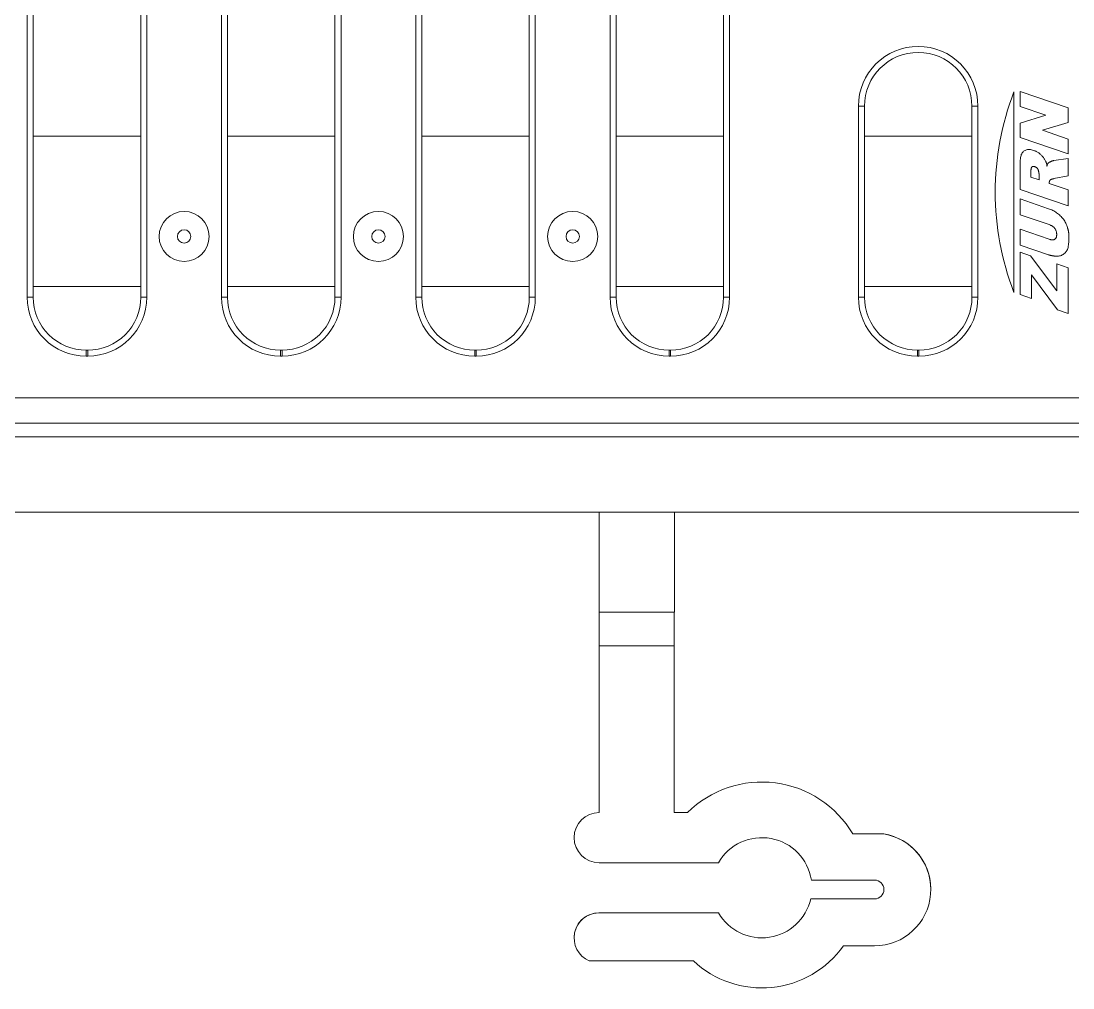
# Model space of a CAD drawing. Header units: inches. Extents: x -98 to 40, y -24 to 18.
# Drawn here: x -18.94 to -13.68, y 5.2 to 10.03 of the extents above; entities that cross this region are included whole.
import ezdxf

# ---------------------------------------------------------------- set-up
doc = ezdxf.new("R2010")
doc.units = ezdxf.units.IN
doc.header["$MEASUREMENT"] = 0

# ---------------------------------------------------------------- blocks, each defined once
blk = doc.blocks.new('A$C322A4C80')
at = {"lineweight": 0}
for p, q in [((5.5217, 4.7346), (5.5217, 0.6273)), ((5.5517, 0.6273), (5.5517, 4.7346)), ((6.0883, 0.6273), (6.0883, 4.7346)), ((6.1183, 0.6273), (6.1183, 4.7346)), ((6.4917, 4.7346), (6.4917, 0.6273)), ((6.5217, 0.6273), (6.5217, 4.7346)), ((7.0583, 0.6273), (7.0583, 4.7346)), ((7.0883, 0.6273), (7.0883, 4.7346)), ((7.4617, 4.7346), (7.4617, 0.6273)), ((7.4917, 0.6273), (7.4917, 4.7346)), ((8.0283, 0.6273), (8.0283, 4.7346)), ((8.0583, 0.6273), (8.0583, 4.7346)), ((8.4317, 4.7346), (8.4317, 0.6273)), ((8.4617, 0.6273), (8.4617, 4.7346)), ((8.9983, 0.6273), (8.9983, 4.7346)), ((9.0283, 0.6273), (9.0283, 4.7346)), ((10.448, 1.6521), (10.448, 0.6514)), ((10.4788, 1.5794), (10.4788, 1.6543)), ((10.4788, 1.6543), (10.7188, 1.5725)), ((9.6717, 0.6273), (9.6717, 1.581)), ((9.6717, 1.581), (9.7017, 1.581)), ((9.7017, 0.6273), (9.7017, 1.581)), ((10.2683, 1.581), (10.2383, 1.581)), ((10.2383, 1.581), (10.2383, 0.6273)), ((10.2683, 0.6273), (10.2683, 1.581)), ((10.6075, 1.5354), (10.4788, 1.5794)), ((10.4788, 1.4969), (10.6075, 1.5354)), ((10.7188, 1.5725), (10.7188, 1.4992)), ((10.4788, 1.4243), (10.4788, 1.4969)), ((10.7188, 1.4992), (10.5906, 1.461)), ((10.7188, 1.3426), (10.4788, 1.4243)), ((10.5906, 1.461), (10.7188, 1.4172)), ((10.7188, 1.4172), (10.7188, 1.3426)), ((10.6478, 1.3096), (10.7188, 1.3206)), ((10.7188, 1.3206), (10.7188, 1.2336)), ((10.4788, 1.1658), (10.4788, 1.2894)), ((10.5326, 1.2267), (10.5326, 1.2551)), ((10.5736, 1.2127), (10.5326, 1.2267)), ((10.5736, 1.2398), (10.5736, 1.2127)), ((10.7188, 1.2336), (10.6476, 1.2194)), ((10.7188, 1.084), (10.4788, 1.1658)), ((10.6242, 1.1983), (10.6242, 1.1956)), ((10.6242, 1.1956), (10.7188, 1.1633)), ((10.7188, 1.1633), (10.7188, 1.084)), ((10.4788, 1.1182), (10.621, 1.0696)), ((10.4788, 1.0394), (10.4788, 1.1182)), ((10.6242, 0.9899), (10.4788, 1.0394)), ((10.4788, 0.8878), (10.4788, 0.9665)), ((10.4788, 0.9665), (10.6242, 0.9171)), ((10.621, 0.8392), (10.4788, 0.8878)), ((10.4788, 0.852), (10.5299, 0.8346)), ((10.4788, 0.6414), (10.4788, 0.852)), ((10.5299, 0.8346), (10.662, 0.6588)), ((10.662, 0.6588), (10.662, 0.7943)), ((10.662, 0.7943), (10.7188, 0.7751)), ((10.6657, 0.5651), (10.5352, 0.7391)), ((10.5352, 0.7391), (10.5352, 0.6221)), ((10.7188, 0.7751), (10.7188, 0.547)), ((10.5352, 0.6221), (10.4788, 0.6414)), ((5.5217, 0.6273), (5.5517, 0.6273)), ((6.1183, 0.6273), (6.0883, 0.6273)), ((6.4917, 0.6273), (6.5217, 0.6273)), ((7.0883, 0.6273), (7.0583, 0.6273)), ((7.4617, 0.6273), (7.4917, 0.6273)), ((8.0583, 0.6273), (8.0283, 0.6273)), ((8.4317, 0.6273), (8.4617, 0.6273)), ((9.0283, 0.6273), (8.9983, 0.6273)), ((9.6717, 0.6273), (9.7017, 0.6273)), ((10.2683, 0.6273), (10.2383, 0.6273)), ((10.7188, 0.547), (10.6657, 0.5651)), ((5.8161, 0.3338), (5.8161, 0.3638)), ((5.8161, 0.3638), (5.8239, 0.3638)), ((5.8239, 0.3338), (5.8161, 0.3338)), ((5.8239, 0.3338), (5.8239, 0.3638)), ((6.7861, 0.3338), (6.7861, 0.3638)), ((6.7861, 0.3638), (6.7939, 0.3638)), ((6.7939, 0.3338), (6.7861, 0.3338)), ((6.7939, 0.3338), (6.7939, 0.3638)), ((7.7561, 0.3338), (7.7561, 0.3638)), ((7.7561, 0.3638), (7.7639, 0.3638)), ((7.7639, 0.3338), (7.7561, 0.3338)), ((7.7639, 0.3338), (7.7639, 0.3638)), ((8.7261, 0.3338), (8.7261, 0.3638)), ((8.7261, 0.3638), (8.7339, 0.3638)), ((8.7339, 0.3338), (8.7261, 0.3338)), ((8.7339, 0.3338), (8.7339, 0.3638)), ((9.9661, 0.3338), (9.9661, 0.3638)), ((9.9661, 0.3638), (9.9739, 0.3638)), ((9.9739, 0.3338), (9.9661, 0.3338)), ((9.9739, 0.3338), (9.9739, 0.3638)), ((0, 0.125), (19.94, 0.125)), ((0.0153, 0), (19.9247, 0))]:
    blk.add_line(p, q, dxfattribs=at)
at = {"lineweight": 0, "flags": 128}
for points in [[(10.4788, 1.2894), (10.4789, 1.2977), (10.4792, 1.3053), (10.4797, 1.3124), (10.4803, 1.319), (10.4812, 1.325), (10.4822, 1.3305), (10.4835, 1.3354), (10.4849, 1.3398), (10.4866, 1.3438), (10.4886, 1.3474), (10.4909, 1.3507), (10.4935, 1.3537), (10.4965, 1.3563), (10.4998, 1.3586), (10.5034, 1.3605), (10.5073, 1.3622), (10.5115, 1.3634), (10.5159, 1.3642), (10.5206, 1.3646), (10.5254, 1.3646), (10.5304, 1.3641), (10.5357, 1.3633), (10.5412, 1.3619), (10.5468, 1.3602)], [(10.5468, 1.3602), (10.5502, 1.359), (10.5535, 1.3577), (10.5567, 1.3562), (10.5598, 1.3547), (10.5629, 1.3531), (10.5658, 1.3515), (10.5687, 1.3497), (10.5716, 1.3478), (10.5743, 1.3458), (10.577, 1.3438), (10.5796, 1.3416), (10.5821, 1.3394), (10.5845, 1.337), (10.5869, 1.3347), (10.5892, 1.3322), (10.5914, 1.3297), (10.5935, 1.3271), (10.5956, 1.3244), (10.5975, 1.3217), (10.5994, 1.3189), (10.6012, 1.3161), (10.6029, 1.3131), (10.6046, 1.3101), (10.6061, 1.3071)], [(10.5326, 1.2551), (10.5327, 1.2581), (10.5328, 1.2608), (10.533, 1.2634), (10.5332, 1.2658), (10.5335, 1.2679), (10.5339, 1.2699), (10.5344, 1.2717), (10.5349, 1.2733), (10.5355, 1.2747), (10.5362, 1.2759), (10.537, 1.2769), (10.5378, 1.2778), (10.5387, 1.2784), (10.5396, 1.279), (10.5407, 1.2795), (10.5417, 1.2798), (10.5429, 1.2801), (10.5441, 1.2802), (10.5454, 1.2803), (10.5467, 1.2802), (10.5482, 1.28), (10.5496, 1.2798), (10.5512, 1.2794), (10.5528, 1.2789)], [(10.5528, 1.2789), (10.5539, 1.2785), (10.555, 1.2781), (10.556, 1.2776), (10.557, 1.277), (10.558, 1.2764), (10.559, 1.2758), (10.56, 1.2751), (10.5609, 1.2744), (10.5618, 1.2736), (10.5627, 1.2728), (10.5635, 1.2719), (10.5644, 1.271), (10.5652, 1.2701), (10.5659, 1.2691), (10.5666, 1.2681), (10.5672, 1.2671), (10.5678, 1.266), (10.5684, 1.265), (10.5689, 1.2639), (10.5693, 1.2628), (10.5697, 1.2616), (10.5701, 1.2605), (10.5704, 1.2593), (10.5707, 1.2581)], [(10.6061, 1.3071), (10.6066, 1.3061), (10.6071, 1.3051), (10.6076, 1.3041), (10.608, 1.3031), (10.6084, 1.3021), (10.6088, 1.3011), (10.6092, 1.3), (10.6096, 1.299), (10.6099, 1.2979), (10.6103, 1.2969), (10.6106, 1.2958), (10.6109, 1.2947), (10.6112, 1.2936), (10.6115, 1.2925), (10.6117, 1.2914), (10.612, 1.2903), (10.6122, 1.2892), (10.6124, 1.288), (10.6126, 1.2869), (10.6127, 1.2857), (10.6129, 1.2845), (10.613, 1.2834), (10.6131, 1.2822), (10.6132, 1.281)], [(10.6132, 1.281), (10.6133, 1.2819), (10.6134, 1.2828), (10.6135, 1.2836), (10.6136, 1.2845), (10.6137, 1.2853), (10.6138, 1.2861), (10.614, 1.2868), (10.6141, 1.2876), (10.6143, 1.2883), (10.6145, 1.289), (10.6147, 1.2897), (10.6149, 1.2904), (10.6151, 1.291), (10.6154, 1.2916), (10.6156, 1.2922), (10.6159, 1.2928), (10.6162, 1.2933), (10.6165, 1.2939), (10.6168, 1.2944), (10.6171, 1.2948), (10.6174, 1.2953), (10.6178, 1.2957), (10.6181, 1.2962), (10.6185, 1.2965)], [(10.6185, 1.2965), (10.6191, 1.2971), (10.6198, 1.2977), (10.6205, 1.2983), (10.6214, 1.299), (10.6223, 1.2996), (10.6234, 1.3002), (10.6245, 1.3009), (10.6257, 1.3016), (10.627, 1.3023), (10.6284, 1.303), (10.6299, 1.3037), (10.6315, 1.3044), (10.6331, 1.3052), (10.6346, 1.3058), (10.6361, 1.3064), (10.6376, 1.307), (10.639, 1.3075), (10.6404, 1.308), (10.6418, 1.3084), (10.6431, 1.3087), (10.6443, 1.309), (10.6455, 1.3093), (10.6467, 1.3095), (10.6478, 1.3096)], [(10.5707, 1.2581), (10.5709, 1.2569), (10.5711, 1.2558), (10.5714, 1.2548), (10.5716, 1.2537), (10.5718, 1.2527), (10.572, 1.2518), (10.5721, 1.2508), (10.5723, 1.2499), (10.5725, 1.2491), (10.5726, 1.2482), (10.5728, 1.2474), (10.5729, 1.2466), (10.573, 1.2459), (10.5731, 1.2452), (10.5732, 1.2445), (10.5733, 1.2438), (10.5734, 1.2432), (10.5734, 1.2426), (10.5735, 1.2421), (10.5735, 1.2415), (10.5736, 1.241), (10.5736, 1.2406), (10.5736, 1.2402), (10.5736, 1.2398)], [(10.6295, 1.213), (10.6291, 1.2125), (10.6287, 1.212), (10.6283, 1.2115), (10.6279, 1.211), (10.6275, 1.2104), (10.6272, 1.2099), (10.6269, 1.2093), (10.6266, 1.2088), (10.6263, 1.2082), (10.626, 1.2076), (10.6258, 1.207), (10.6256, 1.2064), (10.6253, 1.2058), (10.6252, 1.2052), (10.625, 1.2046), (10.6248, 1.2039), (10.6247, 1.2032), (10.6246, 1.2026), (10.6245, 1.2019), (10.6244, 1.2012), (10.6243, 1.2005), (10.6243, 1.1998), (10.6242, 1.199), (10.6242, 1.1983)], [(10.6476, 1.2194), (10.6464, 1.2191), (10.6452, 1.2189), (10.6441, 1.2186), (10.643, 1.2184), (10.6419, 1.2181), (10.6409, 1.2179), (10.6399, 1.2176), (10.639, 1.2173), (10.6381, 1.2171), (10.6372, 1.2168), (10.6364, 1.2165), (10.6356, 1.2163), (10.6349, 1.216), (10.6342, 1.2157), (10.6336, 1.2155), (10.6329, 1.2152), (10.6324, 1.2149), (10.6318, 1.2147), (10.6314, 1.2144), (10.6309, 1.2141), (10.6305, 1.2138), (10.6301, 1.2135), (10.6298, 1.2132), (10.6295, 1.213)], [(10.621, 1.0696), (10.6263, 1.0677), (10.6315, 1.0657), (10.6367, 1.0634), (10.6418, 1.061), (10.6468, 1.0584), (10.6517, 1.0555), (10.6566, 1.0525), (10.6613, 1.0493), (10.666, 1.0459), (10.6706, 1.0424), (10.6749, 1.0386), (10.6792, 1.0346), (10.6833, 1.0305), (10.6872, 1.0262), (10.691, 1.0216), (10.6947, 1.0169), (10.6981, 1.0121), (10.7013, 1.0071), (10.7042, 1.0021), (10.7069, 0.9969), (10.7093, 0.9916), (10.7114, 0.9863), (10.7133, 0.9808), (10.7149, 0.9753)], [(10.6616, 0.9407), (10.6615, 0.9435), (10.6613, 0.9463), (10.661, 0.949), (10.6605, 0.9517), (10.6599, 0.9542), (10.6592, 0.9568), (10.6583, 0.9593), (10.6573, 0.9617), (10.6562, 0.9641), (10.6549, 0.9664), (10.6535, 0.9686), (10.652, 0.9708), (10.6503, 0.9729), (10.6485, 0.9749), (10.6466, 0.9768), (10.6446, 0.9787), (10.6425, 0.9804), (10.6402, 0.982), (10.6378, 0.9836), (10.6354, 0.985), (10.6328, 0.9864), (10.63, 0.9877), (10.6272, 0.9888), (10.6242, 0.9899)], [(10.7149, 0.9753), (10.7156, 0.9736), (10.7162, 0.9719), (10.7168, 0.9702), (10.7173, 0.9685), (10.7178, 0.9667), (10.7183, 0.9649), (10.7188, 0.963), (10.7193, 0.9611), (10.7197, 0.9592), (10.7201, 0.9572), (10.7204, 0.9552), (10.7208, 0.9532), (10.7211, 0.9511), (10.7214, 0.949), (10.7216, 0.9468), (10.7218, 0.9446), (10.7221, 0.9424), (10.7222, 0.9401), (10.7224, 0.9378), (10.7225, 0.9355), (10.7226, 0.9331), (10.7227, 0.9307), (10.7227, 0.9283), (10.7227, 0.9258)], [(10.6242, 0.9171), (10.6272, 0.9161), (10.63, 0.9154), (10.6327, 0.9148), (10.6352, 0.9143), (10.6377, 0.9141), (10.6401, 0.914), (10.6423, 0.9141), (10.6444, 0.9144), (10.6465, 0.9148), (10.6484, 0.9154), (10.6502, 0.9162), (10.6518, 0.9172), (10.6534, 0.9183), (10.6548, 0.9196), (10.6561, 0.921), (10.6572, 0.9226), (10.6583, 0.9243), (10.6591, 0.9262), (10.6599, 0.9282), (10.6605, 0.9304), (10.661, 0.9328), (10.6613, 0.9352), (10.6615, 0.9379), (10.6616, 0.9407)], [(10.7227, 0.9258), (10.7226, 0.9199), (10.7224, 0.9138), (10.7221, 0.9077), (10.7216, 0.9014), (10.721, 0.895), (10.7203, 0.8886), (10.7194, 0.8823), (10.7181, 0.8764), (10.7166, 0.871), (10.7149, 0.866), (10.7128, 0.8615), (10.7105, 0.8574), (10.7078, 0.8537), (10.7048, 0.8502), (10.7015, 0.847), (10.6978, 0.844), (10.6938, 0.8413), (10.6895, 0.8388), (10.685, 0.8366), (10.6804, 0.8349), (10.6758, 0.8336), (10.6711, 0.8328), (10.6664, 0.8323), (10.6616, 0.8324)], [(10.6616, 0.8324), (10.6597, 0.8324), (10.6578, 0.8325), (10.656, 0.8327), (10.6541, 0.8328), (10.6523, 0.833), (10.6505, 0.8331), (10.6488, 0.8333), (10.647, 0.8335), (10.6452, 0.8337), (10.6435, 0.834), (10.6418, 0.8342), (10.6401, 0.8345), (10.6384, 0.8348), (10.6368, 0.8351), (10.6351, 0.8355), (10.6335, 0.8358), (10.6319, 0.8362), (10.6303, 0.8366), (10.6287, 0.837), (10.6271, 0.8374), (10.6256, 0.8378), (10.624, 0.8383), (10.6225, 0.8387), (10.621, 0.8392)], [(5.5517, 0.6273), (5.553, 0.6015), (5.5568, 0.5758), (5.5631, 0.5506), (5.5718, 0.5263), (5.5829, 0.5028), (5.5963, 0.4806), (5.6117, 0.4598), (5.6292, 0.4407), (5.6485, 0.4233), (5.6693, 0.4079), (5.6916, 0.3947), (5.7151, 0.3837), (5.7395, 0.375), (5.7646, 0.3688), (5.7903, 0.365), (5.8161, 0.3638)], [(5.8239, 0.3638), (5.8497, 0.3651), (5.8754, 0.3688), (5.9006, 0.3751), (5.925, 0.3837), (5.9485, 0.3947), (5.9708, 0.408), (5.9916, 0.4234), (6.0108, 0.4407), (6.0283, 0.4599), (6.0438, 0.4807), (6.0571, 0.5029), (6.0682, 0.5264), (6.077, 0.5508), (6.0832, 0.5758), (6.087, 0.6015), (6.0883, 0.6273)], [(6.5217, 0.6273), (6.523, 0.6015), (6.5268, 0.5758), (6.5331, 0.5506), (6.5418, 0.5263), (6.5529, 0.5028), (6.5663, 0.4806), (6.5817, 0.4598), (6.5992, 0.4407), (6.6185, 0.4233), (6.6393, 0.4079), (6.6616, 0.3947), (6.6851, 0.3837), (6.7095, 0.375), (6.7346, 0.3688), (6.7603, 0.365), (6.7861, 0.3638)], [(6.7939, 0.3638), (6.8197, 0.3651), (6.8454, 0.3688), (6.8706, 0.3751), (6.895, 0.3837), (6.9185, 0.3947), (6.9408, 0.408), (6.9616, 0.4234), (6.9808, 0.4407), (6.9983, 0.4599), (7.0138, 0.4807), (7.0271, 0.5029), (7.0382, 0.5264), (7.047, 0.5508), (7.0532, 0.5758), (7.057, 0.6015), (7.0583, 0.6273)], [(7.4917, 0.6273), (7.493, 0.6015), (7.4968, 0.5758), (7.5031, 0.5506), (7.5118, 0.5263), (7.5229, 0.5028), (7.5363, 0.4806), (7.5517, 0.4598), (7.5692, 0.4407), (7.5885, 0.4233), (7.6093, 0.4079), (7.6316, 0.3947), (7.6551, 0.3837), (7.6795, 0.375), (7.7046, 0.3688), (7.7303, 0.365), (7.7561, 0.3638)], [(7.7639, 0.3638), (7.7897, 0.3651), (7.8154, 0.3688), (7.8406, 0.3751), (7.865, 0.3837), (7.8885, 0.3947), (7.9108, 0.408), (7.9316, 0.4234), (7.9508, 0.4407), (7.9683, 0.4599), (7.9838, 0.4807), (7.9971, 0.5029), (8.0082, 0.5264), (8.017, 0.5508), (8.0232, 0.5758), (8.027, 0.6015), (8.0283, 0.6273)], [(8.4617, 0.6273), (8.463, 0.6015), (8.4668, 0.5758), (8.4731, 0.5506), (8.4818, 0.5263), (8.4929, 0.5028), (8.5063, 0.4806), (8.5217, 0.4598), (8.5392, 0.4407), (8.5585, 0.4233), (8.5793, 0.4079), (8.6016, 0.3947), (8.6251, 0.3837), (8.6495, 0.375), (8.6746, 0.3688), (8.7003, 0.365), (8.7261, 0.3638)], [(8.7339, 0.3638), (8.7597, 0.3651), (8.7854, 0.3688), (8.8106, 0.3751), (8.835, 0.3837), (8.8585, 0.3947), (8.8808, 0.408), (8.9016, 0.4234), (8.9208, 0.4407), (8.9383, 0.4599), (8.9538, 0.4807), (8.9671, 0.5029), (8.9782, 0.5264), (8.987, 0.5508), (8.9932, 0.5758), (8.997, 0.6015), (8.9983, 0.6273)], [(9.7017, 0.6273), (9.703, 0.6015), (9.7068, 0.5758), (9.7131, 0.5506), (9.7218, 0.5263), (9.7329, 0.5028), (9.7463, 0.4806), (9.7617, 0.4598), (9.7792, 0.4407), (9.7985, 0.4233), (9.8193, 0.4079), (9.8416, 0.3947), (9.8651, 0.3837), (9.8895, 0.375), (9.9146, 0.3688), (9.9403, 0.365), (9.9661, 0.3638)], [(9.9739, 0.3638), (9.9997, 0.3651), (10.0254, 0.3688), (10.0506, 0.3751), (10.075, 0.3837), (10.0985, 0.3947), (10.1208, 0.408), (10.1416, 0.4234), (10.1608, 0.4407), (10.1783, 0.4599), (10.1938, 0.4807), (10.2071, 0.5029), (10.2182, 0.5264), (10.227, 0.5508), (10.2332, 0.5758), (10.237, 0.6015), (10.2383, 0.6273)]]:
    blk.add_lwpolyline(points, dxfattribs=at)
at = {"lineweight": 0}
for centre, radius in [((6.305, 0.931), 0.125), ((7.275, 0.931), 0.125), ((8.245, 0.931), 0.125), ((6.305, 0.931), 0.0333), ((7.275, 0.931), 0.0333), ((8.245, 0.931), 0.0333)]:
    blk.add_circle(centre, radius, dxfattribs=at)
for centre, radius, start, end in [((9.97, 1.581), 0.2983, 0, 180), ((9.97, 1.581), 0.2683, 0, 180), ((11.742, 1.1518), 1.3874, 158.8605, 201.1395)]:
    blk.add_arc(centre, radius, start, end, dxfattribs=at)
for centre, major_axis, start_param, end_param in [((5.8183, 0.6295), (-0.2476, -0.1647), 5.699763, 7.263268), ((5.8217, 0.6295), (0.2476, -0.1647), 5.303103, 6.866607), ((6.7883, 0.6295), (-0.2476, -0.1647), 5.699763, 7.263268), ((6.7917, 0.6295), (0.2476, -0.1647), 5.303103, 6.866607), ((7.7583, 0.6295), (-0.2476, -0.1647), 5.699763, 7.263268), ((7.7617, 0.6295), (0.2476, -0.1647), 5.303103, 6.866607), ((8.7283, 0.6295), (-0.2476, -0.1647), 5.699763, 7.263268), ((8.7317, 0.6295), (0.2476, -0.1647), 5.303103, 6.866607), ((9.9683, 0.6295), (-0.2476, -0.1647), 5.699763, 7.263268), ((9.9717, 0.6295), (0.2476, -0.1647), 5.303103, 6.866607)]:
    blk.add_ellipse(centre, major_axis=major_axis, ratio=0.992126, start_param=start_param, end_param=end_param, dxfattribs=at)

msp = doc.modelspace()

# ---------------------------------------------------------------- linework, layer by layer
at = {"lineweight": 0}
for p, q in [((-18.33864, 9.45559), (-18.87527, 9.45559)), ((-17.36864, 9.45559), (-17.90527, 9.45559)), ((-16.39864, 9.45559), (-16.93527, 9.45559)), ((-15.42864, 9.45559), (-15.96527, 9.45559)), ((-14.18864, 9.45559), (-14.72527, 9.45559)), ((-18.33864, 8.70451), (-18.87527, 8.70451)), ((-17.36864, 8.70451), (-17.90527, 8.70451)), ((-16.39864, 8.70451), (-16.93527, 8.70451)), ((-15.42864, 8.70451), (-15.96527, 8.70451)), ((-14.18864, 8.70451), (-14.72527, 8.70451)), ((-44.48695, 7.95451), (35.51305, 7.95451)), ((-44.48695, 7.57951), (35.51305, 7.57951)), ((-16.04945, 7.57951), (-16.04945, 7.07951)), ((-15.67445, 7.07951), (-15.67445, 7.57951)), ((-16.04945, 7.07951), (-16.04995, 7.07951)), ((-16.04995, 7.07951), (-16.04995, 7.07951)), ((-16.04945, 7.07951), (-16.04995, 7.07951)), ((-16.04995, 7.07951), (-16.04995, 6.91204)), ((-15.67495, 7.07951), (-16.04945, 7.07951)), ((-15.67445, 7.07951), (-15.67495, 7.07951)), ((-15.67495, 6.91204), (-15.67495, 7.07951)), ((-16.04995, 6.91204), (-16.04995, 6.07951)), ((-16.04995, 6.91204), (-15.67495, 6.91204)), ((-15.67495, 6.07951), (-15.67495, 6.91204)), ((-15.60864, 6.07951), (-15.67495, 6.07951)), ((-15.60864, 6.07951), (-15.67495, 6.07951)), ((-15.60864, 6.07951), (-15.60864, 6.07951)), ((-16.17495, 5.95451), (-16.17495, 5.95451)), ((-14.62834, 5.97319), (-14.78334, 5.97319)), ((-14.78334, 5.97318), (-14.78334, 5.97319)), ((-14.62834, 5.97318), (-14.78334, 5.97318)), ((-14.62834, 5.97318), (-14.62834, 5.97319)), ((-16.04995, 5.82951), (-15.45396, 5.82951)), ((-14.99039, 5.74273), (-14.67502, 5.74273)), ((-14.39382, 5.69588), (-14.39382, 5.69589)), ((-14.67502, 5.64904), (-14.99369, 5.64904)), ((-14.99369, 5.64903), (-14.99369, 5.64904)), ((-14.67502, 5.64903), (-14.99369, 5.64903)), ((-14.67502, 5.64903), (-14.67502, 5.64904)), ((-15.45396, 5.57951), (-16.05138, 5.57951)), ((-16.05138, 5.57951), (-16.05138, 5.57951)), ((-15.45396, 5.57951), (-16.05138, 5.57951)), ((-15.45396, 5.57951), (-15.45396, 5.57951)), ((-16.17495, 5.45451), (-16.17495, 5.45452)), ((-14.83002, 5.41468), (-14.67502, 5.41468)), ((-16.09967, 5.33983), (-15.57952, 5.33983))]:
    msp.add_line(p, q, dxfattribs=at)
for centre, radius, start, end in [((-15.23745, 5.70451), 0.52764, 30.6105, 134.70737), ((-15.23745, 5.70451), 0.52764, 30.6105, 134.70737), ((-16.04995, 5.95451), 0.125, 90, 180), ((-16.04995, 5.95451), 0.125, 90, 270), ((-15.23745, 5.70451), 0.25, 8.79539, 150), ((-14.67502, 5.69588), 0.2812, 270, 80.44438), ((-14.67502, 5.69589), 0.2812, 0, 80.44438), ((-14.67502, 5.69588), 0.04685, 270, 90), ((-14.67502, 5.69589), 0.04685, 270, 359.99704), ((-15.23745, 5.70451), 0.25, 210, 347.17972), ((-15.23745, 5.70451), 0.25, 210, 347.17972), ((-16.04995, 5.45452), 0.125, 90.65341, 180), ((-16.04995, 5.45451), 0.125, 90.65341, 246.56241), ((-15.23745, 5.70451), 0.5, 226.83253, 324.57429)]:
    msp.add_arc(centre, radius, start, end, dxfattribs=at)

# ---------------------------------------------------------------- block references
msp.add_blockref('A$C322A4C80', (-24.42695, 8.02355), dxfattribs=at)

doc.saveas('drawing.dxf')
